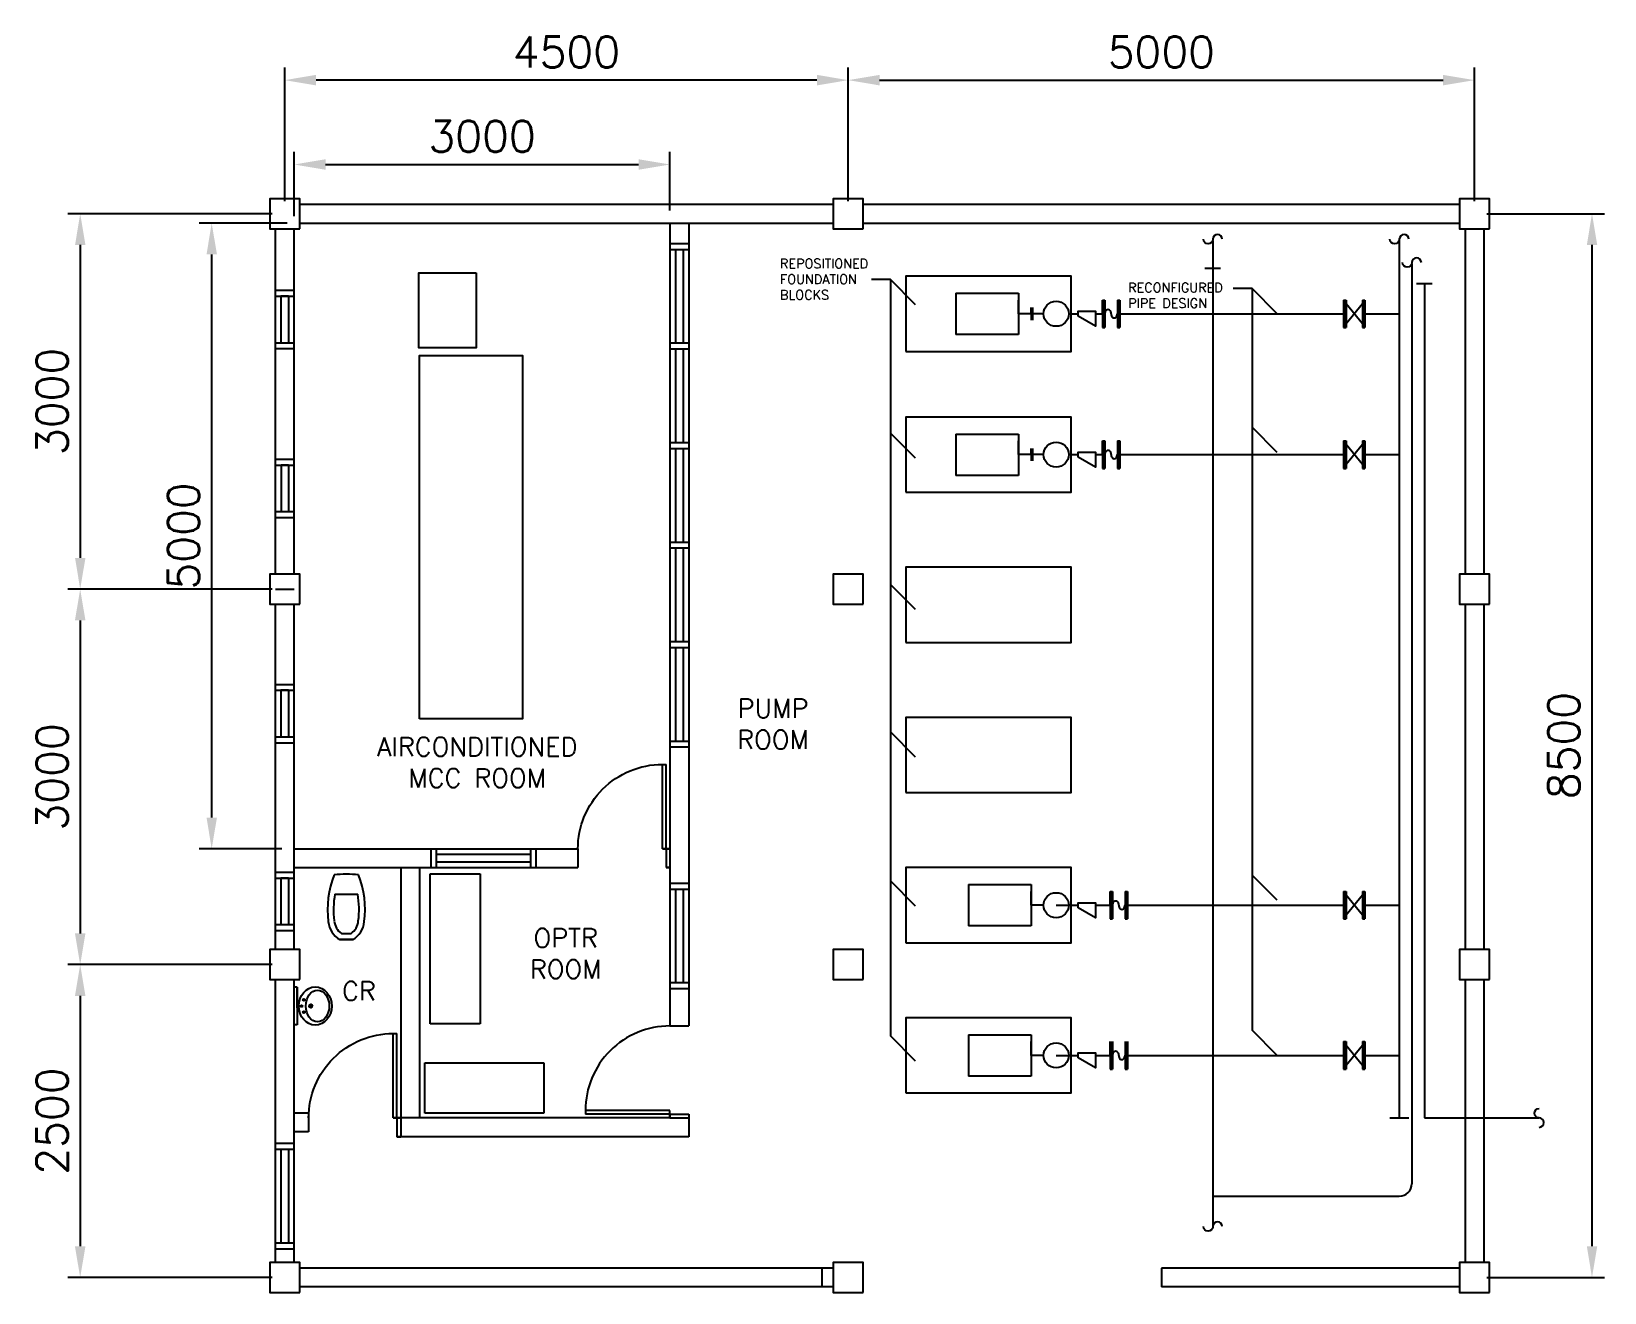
# Model space of a CAD drawing. Header units: inches. Extents: x 74344 to 86905, y -26430 to -16354.
import ezdxf

# ---------------------------------------------------------------- set-up
doc = ezdxf.new("R2010")
doc.units = ezdxf.units.IN
doc.header["$MEASUREMENT"] = 0
doc.layers.get('Defpoints').update_dxf_attribs({"color": 8})
doc.layers.add('DIMENSION', color=1, linetype='Continuous')
doc.layers.add('M-X-BKGD', color=8, linetype='Continuous')
doc.layers.add('M-HVAC-EQPM-TEXT', color=2, linetype='Continuous', lineweight=25)
doc.styles.add('SIMPLEX', font='simplex.shx')
doc.styles.add('SIMS', font='simplex.shx')
doc.styles.get("Standard").update_dxf_attribs({"font": 'arial.ttf'})
doc.dimstyles.new('dim100', dxfattribs={"dimscale": 100, "dimtxt": 2.5, "dimasz": 2.5, "dimexe": 1, "dimexo": 1, "dimgap": 1, "dimtad": 1, "dimdec": 0, "dimzin": 0, "dimdsep": 46, "dimtxsty": 'SIMPLEX', "dimcen": 1, "dimdle": 2.5, "dimclrd": 1, "dimclre": 1, "dimclrt": 3, "dimadec": 0, "dimazin": 0, "dimtfac": 1, "dimtdec": 0, "dimtix": 1, "dimtmove": 2, "dimatfit": 0, "dimfxl": 1, "dimtolj": 1, "dimtzin": 0, "dimarcsym": 0})
doc.dimstyles.get("Standard").update_dxf_attribs({"dimtxt": 0.18, "dimasz": 0.18, "dimexe": 0.18, "dimexo": 0.0625, "dimgap": 0.09, "dimtad": 0, "dimtih": 1, "dimtoh": 1, "dimdec": 4, "dimzin": 0, "dimdsep": 46, "dimtxsty": 'Standard', "dimcen": 0.09, "dimadec": 0, "dimazin": 0, "dimtfac": 1, "dimtdec": 4, "dimtofl": 0, "dimtmove": 0, "dimatfit": 3, "dimfxl": 1, "dimtolj": 1, "dimtzin": 0, "dimarcsym": 0})

# ---------------------------------------------------------------- blocks, each defined once
blk = doc.blocks.new('posts')
for points in [[(3531, 9645), (3531, 9885), (3291, 9885), (3291, 9645)], [(8031, 9645), (8031, 9885), (7791, 9885), (7791, 9645)], [(13031, 9645), (13031, 9885), (12791, 9885), (12791, 9645)], [(3531, 6645), (3531, 6885), (3291, 6885), (3291, 6645)], [(8031, 6645), (8031, 6885), (7791, 6885), (7791, 6645)], [(13031, 6645), (13031, 6885), (12791, 6885), (12791, 6645)], [(3531, 3645), (3531, 3885), (3291, 3885), (3291, 3645)], [(8031, 3645), (8031, 3885), (7791, 3885), (7791, 3645)], [(13031, 3645), (13031, 3885), (12791, 3885), (12791, 3645)], [(3531, 1145), (3531, 1385), (3291, 1385), (3291, 1145)], [(8031, 1145), (8031, 1385), (7791, 1385), (7791, 1145)], [(13031, 1145), (13031, 1385), (12791, 1385), (12791, 1145)]]:
    blk.add_lwpolyline(points, close=True)
blk = doc.blocks.new('*D45')
at = {"layer": 'Defpoints', "color": 0, "transparency": 16777216}
for p in [(85866, -17810), (85866, -26310), (86805, -26310)]:
    blk.add_point(p, dxfattribs=at)
at = {"layer": 'DIMENSION', "color": 1, "lineweight": -2, "transparency": 16777216}
for p, q in [((85966, -17810), (86905, -17810)), ((86805, -18060), (86805, -26060)), ((85966, -26310), (86905, -26310))]:
    blk.add_line(p, q, dxfattribs=at)
at = {"layer": 'DIMENSION', "color": 1, "transparency": 16777216}
for points in [[(86764, -18060), (86847, -18060), (86805, -17810)], [(86764, -26060), (86847, -26060), (86805, -26310)]]:
    blk.add_solid(points, dxfattribs=at)
at = {"layer": 'DIMENSION', "color": 3, "transparency": 16777216, "insert": (86580, -22060), "char_height": 250, "attachment_point": 5, "rotation": 90, "style": 'SIMPLEX'}
blk.add_mtext('\\A1;8500', dxfattribs=at)
blk = doc.blocks.new('*D46')
at = {"layer": 'Defpoints', "color": 0, "transparency": 16777216}
for p in [(85866, -16743), (80866, -17810), (85866, -17810)]:
    blk.add_point(p, dxfattribs=at)
at = {"layer": 'DIMENSION', "color": 1, "lineweight": -2, "transparency": 16777216}
for p, q in [((80866, -17710), (80866, -16643)), ((85866, -17710), (85866, -16643)), ((81116, -16743), (85616, -16743))]:
    blk.add_line(p, q, dxfattribs=at)
at = {"layer": 'DIMENSION', "color": 1, "transparency": 16777216}
for points in [[(81116, -16701), (81116, -16785), (80866, -16743)], [(85616, -16701), (85616, -16785), (85866, -16743)]]:
    blk.add_solid(points, dxfattribs=at)
at = {"layer": 'DIMENSION', "color": 3, "transparency": 16777216, "insert": (83366, -16518), "char_height": 250, "attachment_point": 5, "style": 'SIMPLEX'}
blk.add_mtext('\\A1;5000', dxfattribs=at)
blk = doc.blocks.new('*D47')
at = {"layer": 'Defpoints', "color": 0, "transparency": 16777216}
for p in [(76366, -16743), (76366, -17810), (80866, -17810)]:
    blk.add_point(p, dxfattribs=at)
at = {"layer": 'DIMENSION', "color": 1, "lineweight": -2, "transparency": 16777216}
for p, q in [((76366, -17710), (76366, -16643)), ((80866, -17710), (80866, -16643)), ((80616, -16743), (76616, -16743))]:
    blk.add_line(p, q, dxfattribs=at)
at = {"layer": 'DIMENSION', "color": 1, "transparency": 16777216}
for points in [[(76616, -16701), (76616, -16785), (76366, -16743)], [(80616, -16701), (80616, -16785), (80866, -16743)]]:
    blk.add_solid(points, dxfattribs=at)
at = {"layer": 'DIMENSION', "color": 3, "transparency": 16777216, "insert": (78616, -16518), "char_height": 250, "attachment_point": 5, "style": 'SIMPLEX'}
blk.add_mtext('\\A1;4500', dxfattribs=at)
blk = doc.blocks.new('*D48')
at = {"layer": 'Defpoints', "color": 0, "transparency": 16777216}
for p in [(76366, -17810), (74733, -20810), (76366, -20810)]:
    blk.add_point(p, dxfattribs=at)
at = {"layer": 'DIMENSION', "color": 1, "lineweight": -2, "transparency": 16777216}
for p, q in [((76266, -17810), (74633, -17810)), ((74733, -18060), (74733, -20560)), ((76266, -20810), (74633, -20810))]:
    blk.add_line(p, q, dxfattribs=at)
at = {"layer": 'DIMENSION', "color": 1, "transparency": 16777216}
for points in [[(74692, -18060), (74775, -18060), (74733, -17810)], [(74692, -20560), (74775, -20560), (74733, -20810)]]:
    blk.add_solid(points, dxfattribs=at)
at = {"layer": 'DIMENSION', "color": 3, "transparency": 16777216, "insert": (74508, -19310), "char_height": 250, "attachment_point": 5, "rotation": 90, "style": 'SIMPLEX'}
blk.add_mtext('\\A1;3000', dxfattribs=at)
blk = doc.blocks.new('*D49')
at = {"layer": 'Defpoints', "color": 0, "transparency": 16777216}
for p in [(76366, -20810), (74733, -23810), (76366, -23810)]:
    blk.add_point(p, dxfattribs=at)
at = {"layer": 'DIMENSION', "color": 1, "lineweight": -2, "transparency": 16777216}
for p, q in [((76266, -20810), (74633, -20810)), ((74733, -21060), (74733, -23560)), ((76266, -23810), (74633, -23810))]:
    blk.add_line(p, q, dxfattribs=at)
at = {"layer": 'DIMENSION', "color": 1, "transparency": 16777216}
for points in [[(74691, -21060), (74775, -21060), (74733, -20810)], [(74691, -23560), (74775, -23560), (74733, -23810)]]:
    blk.add_solid(points, dxfattribs=at)
at = {"layer": 'DIMENSION', "color": 3, "transparency": 16777216, "insert": (74508, -22310), "char_height": 250, "attachment_point": 5, "rotation": 90, "style": 'SIMPLEX'}
blk.add_mtext('\\A1;3000', dxfattribs=at)
blk = doc.blocks.new('*D50')
at = {"layer": 'Defpoints', "color": 0, "transparency": 16777216}
for p in [(76366, -23810), (74733, -26310), (76366, -26310)]:
    blk.add_point(p, dxfattribs=at)
at = {"layer": 'DIMENSION', "color": 1, "lineweight": -2, "transparency": 16777216}
for p, q in [((76266, -23810), (74633, -23810)), ((74733, -24060), (74733, -26060)), ((76266, -26310), (74633, -26310))]:
    blk.add_line(p, q, dxfattribs=at)
at = {"layer": 'DIMENSION', "color": 1, "transparency": 16777216}
for points in [[(74691, -24060), (74775, -24060), (74733, -23810)], [(74691, -26060), (74775, -26060), (74733, -26310)]]:
    blk.add_solid(points, dxfattribs=at)
at = {"layer": 'DIMENSION', "color": 3, "transparency": 16777216, "insert": (74508, -25060), "char_height": 250, "attachment_point": 5, "rotation": 90, "style": 'SIMPLEX'}
blk.add_mtext('\\A1;2500', dxfattribs=at)
blk = doc.blocks.new('*D51')
at = {"layer": 'Defpoints', "color": 0, "transparency": 16777216}
for p in [(79442, -17417), (76442, -17930), (79442, -17885)]:
    blk.add_point(p, dxfattribs=at)
at = {"layer": 'DIMENSION', "color": 1, "lineweight": -2, "transparency": 16777216}
for p, q in [((76442, -17830), (76442, -17317)), ((79442, -17785), (79442, -17317)), ((76692, -17417), (79192, -17417))]:
    blk.add_line(p, q, dxfattribs=at)
at = {"layer": 'DIMENSION', "color": 1, "transparency": 16777216}
for points in [[(76692, -17375), (76692, -17459), (76442, -17417)], [(79192, -17375), (79192, -17459), (79442, -17417)]]:
    blk.add_solid(points, dxfattribs=at)
at = {"layer": 'DIMENSION', "color": 3, "transparency": 16777216, "insert": (77942, -17192), "char_height": 250, "attachment_point": 5, "style": 'SIMPLEX'}
blk.add_mtext('\\A1;3000', dxfattribs=at)
blk = doc.blocks.new('LAV')
for p, q in [((-193, 0), (-247, 0)), ((-220, 27), (-220, -27)), ((-92, 100), (-122, 100)), ((-108, 115), (-108, 85)), ((-58, 0), (-88, 0)), ((-73, 15), (-73, -15)), ((0, 27), (0, -27)), ((-92, -100), (-122, -100)), ((-108, -85), (-108, -115))]:
    blk.add_line(p, q)
for centre, radius in [((-220, 0), 27), ((-220, 0), 25), ((-108, 100), 15), ((-108, 100), 13), ((-73, 0), 15), ((-73, 0), 13), ((-108, -100), 15), ((-108, -100), 13)]:
    blk.add_circle(centre, radius)
for centre, major_axis, ratio in [((-292, 0), (0, -305), 0.860656), ((-328, 0), (0, -251), 0.744872)]:
    blk.add_ellipse(centre, major_axis=major_axis, ratio=ratio)
blk = doc.blocks.new('door')
for p, q in [((1053, 7319), (1053, 7349)), ((1203, 7349), (1053, 7349)), ((1203, 7319), (1053, 7319)), ((1203, 7319), (1203, 7349)), ((1203, 7349), (1203, 7319)), ((1203, 7319), (1203, 7289)), ((1203, 7319), (1878, 7319)), ((1203, 7289), (1878, 7289)), ((1878, 7289), (1878, 7319))]:
    blk.add_line(p, q)
blk.add_arc((1203, 7289), 675, 270, 0)
blk = doc.blocks.new('*D52')
at = {"layer": 'Defpoints', "color": 0, "transparency": 16777216}
for p in [(75783, -17885), (76486, -17885), (76442, -22885)]:
    blk.add_point(p, dxfattribs=at)
at = {"layer": 'DIMENSION', "color": 1, "lineweight": -2, "transparency": 16777216}
for p, q in [((76386, -17885), (75683, -17885)), ((75783, -22635), (75783, -18135)), ((76342, -22885), (75683, -22885))]:
    blk.add_line(p, q, dxfattribs=at)
at = {"layer": 'DIMENSION', "color": 1, "transparency": 16777216}
for points in [[(75742, -18135), (75825, -18135), (75783, -17885)], [(75742, -22635), (75825, -22635), (75783, -22885)]]:
    blk.add_solid(points, dxfattribs=at)
at = {"layer": 'DIMENSION', "color": 3, "transparency": 16777216, "insert": (75558, -20385), "char_height": 250, "attachment_point": 5, "rotation": 90, "style": 'SIMPLEX'}
blk.add_mtext('\\A1;5000', dxfattribs=at)

msp = doc.modelspace()

# ---------------------------------------------------------------- linework, layer by layer
at = {"color": 1}
for p, q in [((81203.8, -18335.8), (81203.8, -24380)), ((84091.4, -18408.7), (84091.4, -24333.7)), ((81403.7, -19763.7), (81203.8, -19562.5)), ((84291.3, -19717.4), (84091.4, -19516.2)), ((81403.7, -20972.7), (81203.8, -20771.5)), ((81403.7, -22151.3), (81203.8, -21950.1)), ((84291.3, -23295.2), (84091.4, -23094)), ((81403.7, -23341.5), (81203.8, -23140.3)), ((84291.3, -24535), (84091.4, -24333.7)), ((81403.7, -24581.2), (81203.8, -24380))]:
    msp.add_line(p, q, dxfattribs=at)
msp.add_arc((85266.3, -25560), 100, 270, 0)
at = {"layer": 'M-X-BKGD'}
for p, q in [((76486.3, -17735), (80746.3, -17735)), ((80986.3, -17735), (85746.3, -17735)), ((76292.3, -20690), (76292.3, -17930)), ((76442.3, -20690), (76442.3, -17930)), ((76486.3, -17885), (80746.3, -17885)), ((79442.3, -17885), (79442.3, -24300)), ((79442.3, -17885), (79592.3, -17885)), ((79592.3, -17885), (79592.3, -24300)), ((80986.3, -17885), (85746.3, -17885)), ((85791.3, -17930), (85791.3, -20690)), ((85941.3, -17930), (85941.3, -20690)), ((79592.3, -18050), (79442.3, -18050)), ((83776.3, -18023.7), (83776.3, -18610)), ((85266.3, -18019), (85266.3, -25035)), ((79442.3, -18095), (79592.3, -18095)), ((79487.3, -18095), (79487.3, -18845)), ((79547.3, -18095), (79547.3, -18845)), ((85366.3, -18210.4), (85366.3, -25560)), ((83837.7, -18247.5), (83714.8, -18247.5)), ((76441.3, -18423.2), (76291.3, -18423.2)), ((81726.3, -18445.6), (81726.3, -18775.6)), ((81726.3, -18445.6), (82226.3, -18445.6)), ((82226.3, -18445.6), (82226.3, -18775.6)), ((85527.7, -18370.8), (85404.8, -18370.8)), ((85466.3, -18370.8), (85466.3, -25035)), ((76291.3, -18468.2), (76441.3, -18468.2)), ((76336.3, -18468.2), (76336.3, -18843.2)), ((76396.3, -18468.2), (76336.3, -18468.2)), ((76396.3, -18468.2), (76396.3, -18843.2)), ((82226.3, -18610), (82226.3, -18500)), ((82326.3, -18610), (82326.3, -18560)), ((82326.3, -18560), (82326.3, -18660)), ((82336.3, -18560), (82336.3, -18660)), ((82895.2, -18610), (82895.2, -18500)), ((82895.2, -18500), (82895.2, -18720)), ((82895.2, -18500), (82915.2, -18500)), ((82905.2, -18500), (82905.2, -18720)), ((82915.2, -18500), (82915.2, -18720)), ((83015.2, -18500), (83015.2, -18720)), ((83015.2, -18500), (83035.2, -18500)), ((83025.2, -18500), (83025.2, -18720)), ((83035.2, -18500), (83035.2, -18720)), ((84821.3, -18500), (84821.3, -18720)), ((84821.3, -18500), (84841.3, -18500)), ((84831.3, -18500), (84831.3, -18720)), ((84841.3, -18500), (84841.3, -18720)), ((84971.3, -18690), (84841.3, -18530)), ((84971.3, -18530), (84841.3, -18690)), ((84971.3, -18500), (84971.3, -18720)), ((84971.3, -18500), (84991.3, -18500)), ((84981.3, -18500), (84981.3, -18720)), ((84991.3, -18500), (84991.3, -18720)), ((82326.3, -18610), (82226.3, -18610)), ((82426.3, -18610), (82336.3, -18610)), ((82626.3, -18610), (82701.3, -18610)), ((82841.3, -18610), (82895.2, -18610)), ((83035.2, -18610), (84821.3, -18610)), ((83776.3, -18610), (83776.3, -19735)), ((84991.3, -18610), (85266.3, -18610)), ((82226.3, -18775.6), (81726.3, -18775.6)), ((82895.2, -18720), (82915.2, -18720)), ((83015.2, -18720), (83035.2, -18720)), ((84821.3, -18720), (84841.3, -18720)), ((84971.3, -18720), (84991.3, -18720)), ((76441.3, -18843.2), (76291.3, -18843.2)), ((76291.3, -18888.2), (76441.3, -18888.2)), ((79592.3, -18845), (79442.3, -18845)), ((79442.3, -18890), (79592.3, -18890)), ((79487.3, -18890), (79487.3, -19640)), ((79547.3, -18890), (79547.3, -19640)), ((81726.3, -19570.6), (81726.3, -19900.6)), ((81726.3, -19570.6), (82226.3, -19570.6)), ((82226.3, -19570.6), (82226.3, -19900.6)), ((79592.3, -19640), (79442.3, -19640)), ((79442.3, -19685), (79592.3, -19685)), ((79487.3, -19685), (79487.3, -20435)), ((79547.3, -19685), (79547.3, -20435)), ((82226.3, -19735), (82226.3, -19625)), ((82326.3, -19735), (82326.3, -19685)), ((82326.3, -19685), (82326.3, -19785)), ((82336.3, -19685), (82336.3, -19785)), ((82895.2, -19735), (82895.2, -19625)), ((82895.2, -19625), (82895.2, -19845)), ((82895.2, -19625), (82915.2, -19625)), ((82905.2, -19625), (82905.2, -19845)), ((82915.2, -19625), (82915.2, -19845)), ((83015.2, -19625), (83015.2, -19845)), ((83015.2, -19625), (83035.2, -19625)), ((83025.2, -19625), (83025.2, -19845)), ((83035.2, -19625), (83035.2, -19845)), ((84821.3, -19625), (84821.3, -19845)), ((84821.3, -19625), (84841.3, -19625)), ((84831.3, -19625), (84831.3, -19845)), ((84841.3, -19625), (84841.3, -19845)), ((84971.3, -19815), (84841.3, -19655)), ((84971.3, -19655), (84841.3, -19815)), ((84971.3, -19625), (84971.3, -19845)), ((84971.3, -19625), (84991.3, -19625)), ((84981.3, -19625), (84981.3, -19845)), ((84991.3, -19625), (84991.3, -19845)), ((76442.3, -19773.2), (76292.3, -19773.2)), ((76292.3, -19818.2), (76442.3, -19818.2)), ((76337.3, -19818.2), (76337.3, -20193.2)), ((76397.3, -19818.2), (76337.3, -19818.2)), ((76397.3, -19818.2), (76397.3, -20193.2)), ((82326.3, -19735), (82226.3, -19735)), ((82426.3, -19735), (82336.3, -19735)), ((82626.3, -19735), (82701.3, -19735)), ((82841.3, -19735), (82895.2, -19735)), ((82895.2, -19845), (82915.2, -19845)), ((83015.2, -19845), (83035.2, -19845)), ((83035.2, -19735), (84821.3, -19735)), ((83776.3, -19735), (83776.3, -20935)), ((84821.3, -19845), (84841.3, -19845)), ((84971.3, -19845), (84991.3, -19845)), ((84991.3, -19735), (85266.3, -19735)), ((82226.3, -19900.6), (81726.3, -19900.6)), ((76442.3, -20193.2), (76292.3, -20193.2)), ((76292.3, -20238.2), (76442.3, -20238.2)), ((79442.3, -20435), (79592.3, -20435)), ((79442.3, -20480), (79592.3, -20480)), ((79487.3, -20480), (79487.3, -21230)), ((79547.3, -20480), (79547.3, -21230)), ((76291.3, -20810), (76441.3, -20810)), ((76291.3, -23690), (76291.3, -20930)), ((76441.3, -23690), (76441.3, -20930)), ((83776.3, -20935), (83776.3, -22135)), ((85791.3, -20930), (85791.3, -23690)), ((85941.3, -20930), (85941.3, -23690)), ((79592.3, -21230), (79442.3, -21230)), ((79442.3, -21275), (79592.3, -21275)), ((79487.3, -21275), (79487.3, -22025)), ((79547.3, -21275), (79547.3, -22025)), ((76441.3, -21573.2), (76291.3, -21573.2)), ((76291.3, -21618.2), (76441.3, -21618.2)), ((76336.3, -21618.2), (76336.3, -21993.2)), ((76396.3, -21618.2), (76336.3, -21618.2)), ((76396.3, -21618.2), (76396.3, -21993.2)), ((76441.3, -21993.2), (76291.3, -21993.2)), ((76291.3, -22038.2), (76441.3, -22038.2)), ((79442.3, -22025), (79592.3, -22025)), ((79442.3, -22070), (79592.3, -22070)), ((83776.3, -22135), (83776.3, -23335)), ((76442.3, -22885), (78707.3, -22885)), ((77533.8, -22885), (77533.8, -23035)), ((77578.8, -23035), (77578.8, -22885)), ((78328.8, -22930), (77578.8, -22930)), ((78328.8, -22885), (78328.8, -23035)), ((78373.8, -23035), (78373.8, -22885)), ((78707.3, -22885), (78707.3, -23035)), ((79382.3, -22885), (79442.3, -22885)), ((79442.3, -22885), (79412.3, -22885)), ((76441.3, -23073.2), (76291.3, -23073.2)), ((76442.3, -23035), (78707.3, -23035)), ((76442.3, -23035), (77442.3, -23035)), ((77292.3, -23035), (77292.3, -25035)), ((77442.3, -23035), (77442.3, -25035)), ((77442.3, -23035), (78442.3, -23035)), ((77526.9, -23083.7), (77926.9, -23083.7)), ((77526.9, -24283.7), (77526.9, -23083.7)), ((78328.8, -22990), (77578.8, -22990)), ((77926.9, -23083.7), (77926.9, -24283.7)), ((79412.3, -23035), (79442.3, -23035)), ((79442.3, -23035), (79412.3, -23035)), ((79442.3, -22996.5), (79442.3, -23996.5)), ((79442.3, -22996.5), (79442.3, -23996.5)), ((76291.3, -23118.2), (76441.3, -23118.2)), ((76336.3, -23118.2), (76336.3, -23493.2)), ((76396.3, -23118.2), (76336.3, -23118.2)), ((76396.3, -23118.2), (76396.3, -23493.2)), ((79592.3, -23161.5), (79442.3, -23161.5)), ((79442.3, -23206.5), (79592.3, -23206.5)), ((79487.3, -23206.5), (79487.3, -23956.5)), ((79547.3, -23206.5), (79547.3, -23956.5)), ((81826.3, -23170.6), (81826.3, -23500.6)), ((81826.3, -23170.6), (82326.3, -23170.6)), ((82326.3, -23170.6), (82326.3, -23500.6)), ((82326.3, -23335), (82326.3, -23225)), ((82956.3, -23335), (82956.3, -23225)), ((82956.3, -23225), (82956.3, -23445)), ((82956.3, -23225), (82976.3, -23225)), ((82966.3, -23225), (82966.3, -23445)), ((82976.3, -23225), (82976.3, -23445)), ((83076.3, -23225), (83076.3, -23445)), ((83076.3, -23225), (83096.3, -23225)), ((83086.3, -23225), (83086.3, -23445)), ((83096.3, -23225), (83096.3, -23445)), ((84821.3, -23225), (84821.3, -23445)), ((84821.3, -23225), (84841.3, -23225)), ((84831.3, -23225), (84831.3, -23445)), ((84841.3, -23225), (84841.3, -23445)), ((84971.3, -23225), (84971.3, -23445)), ((84971.3, -23225), (84991.3, -23225)), ((84981.3, -23225), (84981.3, -23445)), ((84991.3, -23225), (84991.3, -23445)), ((76766.8, -23246), (76948.9, -23246)), ((82426.3, -23335), (82326.3, -23335)), ((82526.3, -23335), (82701.3, -23335)), ((82626.3, -23335), (82701.3, -23335)), ((82841.3, -23335), (82956.3, -23335)), ((82841.3, -23335), (82956.3, -23335)), ((83076.3, -23335), (83076.3, -23335)), ((83096.3, -23335), (84016.3, -23335)), ((83096.3, -23335), (83321.3, -23335)), ((83491.3, -23335), (84821.3, -23335)), ((83776.3, -23335), (83776.3, -24535)), ((84971.3, -23415), (84841.3, -23255)), ((84971.3, -23255), (84841.3, -23415)), ((84991.3, -23335), (85266.3, -23335)), ((82956.3, -23445), (82976.3, -23445)), ((83076.3, -23445), (83096.3, -23445)), ((84821.3, -23445), (84841.3, -23445)), ((84971.3, -23445), (84991.3, -23445)), ((76441.3, -23493.2), (76291.3, -23493.2)), ((76291.3, -23538.2), (76441.3, -23538.2)), ((76805.7, -23609.9), (76910, -23609.9)), ((76910, -23609.9), (76805.7, -23609.9)), ((76818.8, -23561.2), (76896.8, -23561.2)), ((82326.3, -23500.6), (81826.3, -23500.6)), ((76291.3, -26190), (76291.3, -23930)), ((76441.3, -26190), (76441.3, -23930)), ((76464.3, -23990.5), (76441.3, -23990.5)), ((76464.3, -24140.5), (76464.3, -23990.5)), ((76464.3, -23990.5), (76464.3, -24290.5)), ((79592.3, -23956.5), (79442.3, -23956.5)), ((85791.3, -23930), (85791.3, -26190)), ((85941.3, -23930), (85941.3, -26190)), ((79442.3, -23996.5), (79442.3, -24300)), ((79442.3, -24001.5), (79592.3, -24001.5)), ((76464.3, -24290.5), (76441.3, -24290.5)), ((77926.9, -24283.7), (77526.9, -24283.7)), ((79442.3, -24300), (79592.3, -24300)), ((81826.3, -24370.6), (81826.3, -24700.6)), ((81826.3, -24370.6), (82326.3, -24370.6)), ((82326.3, -24370.6), (82326.3, -24700.6)), ((82326.3, -24535), (82326.3, -24425)), ((82956.3, -24535), (82956.3, -24425)), ((82956.3, -24425), (82956.3, -24645)), ((82966.3, -24425), (82966.3, -24645)), ((82976.3, -24425), (82976.3, -24645)), ((83076.3, -24425), (83076.3, -24645)), ((83086.3, -24425), (83086.3, -24645)), ((83096.3, -24425), (83096.3, -24645)), ((84821.3, -24425), (84821.3, -24645)), ((84821.3, -24425), (84841.3, -24425)), ((84831.3, -24425), (84831.3, -24645)), ((84841.3, -24425), (84841.3, -24645)), ((84971.3, -24615), (84841.3, -24455)), ((84971.3, -24455), (84841.3, -24615)), ((84971.3, -24425), (84971.3, -24645)), ((84971.3, -24425), (84991.3, -24425)), ((84981.3, -24425), (84981.3, -24645)), ((84991.3, -24425), (84991.3, -24645)), ((77484.2, -24995.4), (77484.2, -24595.4)), ((77484.2, -24595.4), (78434.2, -24595.4)), ((78434.2, -24595.4), (78434.2, -24995.4)), ((82426.3, -24535), (82326.3, -24535)), ((82526.3, -24535), (82701.3, -24535)), ((82626.3, -24535), (82701.3, -24535)), ((82841.3, -24535), (82956.3, -24535)), ((82841.3, -24535), (82956.3, -24535)), ((83076.3, -24535), (83076.3, -24535)), ((83096.3, -24535), (84016.3, -24535)), ((83096.3, -24535), (83321.3, -24535)), ((83491.3, -24535), (84821.3, -24535)), ((83776.3, -24535), (83776.3, -25660)), ((84991.3, -24535), (85266.3, -24535)), ((82326.3, -24700.6), (81826.3, -24700.6)), ((82956.3, -24645), (82976.3, -24645)), ((83076.3, -24645), (83096.3, -24645)), ((84821.3, -24645), (84841.3, -24645)), ((84971.3, -24645), (84991.3, -24645)), ((76557.3, -24996.5), (76441.3, -24996.5)), ((76557.3, -24996.5), (76557.3, -25146.5)), ((78434.2, -24995.4), (77484.2, -24995.4)), ((79442.3, -25035), (77232.3, -25035)), ((77232.3, -25035), (77292.3, -25035)), ((77292.3, -25035), (77262.3, -25035)), ((79592.3, -25035), (79592.3, -25185)), ((85191.3, -25035), (85341.3, -25035)), ((85466.3, -25035), (86382.9, -25035)), ((76441.3, -25240), (76291.3, -25240)), ((76557.3, -25146.5), (76441.3, -25146.5)), ((79592.3, -25185), (77262.3, -25185)), ((77262.3, -25185), (77292.3, -25185)), ((77292.3, -25185), (77262.3, -25185)), ((76291.3, -25285), (76441.3, -25285)), ((76336.3, -25285), (76336.3, -26035)), ((76396.3, -25285), (76396.3, -26035)), ((83776.3, -25660), (85266.3, -25660)), ((83776.3, -25660), (83776.3, -25912.7)), ((76441.3, -26035), (76291.3, -26035)), ((76291.3, -26080), (76441.3, -26080)), ((80656.3, -26235), (76486.3, -26235)), ((80746.3, -26235), (80656.3, -26235)), ((80656.3, -26235), (80656.3, -26385)), ((85746.3, -26235), (83366.3, -26235)), ((83366.3, -26235), (83366.3, -26385)), ((80656.3, -26385), (76486.3, -26385)), ((80746.3, -26385), (80656.3, -26385)), ((85746.3, -26385), (83366.3, -26385))]:
    msp.add_line(p, q, dxfattribs=at)
at = {"layer": 'M-X-BKGD', "ltscale": 0.2}
for points in [[(83852.6, -18013.8, 1), (83777.6, -18013.8, -1), (83702.6, -18013.8)], [(85341.6, -18013.8, 1), (85266.6, -18013.8, -1), (85191.6, -18013.8)], [(85442.5, -18200.9, 1), (85367.5, -18200.9, -1), (85292.5, -18200.9)], [(86382.9, -25110, 1), (86382.9, -25035, -1), (86382.9, -24960)], [(83852.6, -25902.9, 1), (83777.6, -25902.9, -1), (83702.6, -25902.9)]]:
    msp.add_lwpolyline(points, format="xyb", dxfattribs=at)
at = {"layer": 'M-X-BKGD'}
for points in [[(77894.3, -18283.5), (77894.3, -18880.5), (77436.3, -18880.5), (77436.3, -18283.5)], [(81326.3, -18910), (82646.3, -18910), (82646.3, -18310), (81326.3, -18310)], [(82701.3, -18630), (82701.3, -18590), (82841.3, -18590), (82841.3, -18710)], [(77442.3, -21846.5), (77442.3, -18942.5), (78264.3, -18942.5), (78264.3, -21846.5)], [(81326.3, -20035), (82646.3, -20035), (82646.3, -19435), (81326.3, -19435)], [(82701.3, -19755), (82701.3, -19715), (82841.3, -19715), (82841.3, -19835)], [(81326.3, -21235), (82646.3, -21235), (82646.3, -20635), (81326.3, -20635)], [(81326.3, -22435), (82646.3, -22435), (82646.3, -21835), (81326.3, -21835)], [(81326.3, -23635), (82646.3, -23635), (82646.3, -23035), (81326.3, -23035)], [(82701.3, -23355), (82701.3, -23315), (82841.3, -23315), (82841.3, -23435)], [(81326.3, -24835), (82646.3, -24835), (82646.3, -24235), (81326.3, -24235)], [(82701.3, -24555), (82701.3, -24515), (82841.3, -24515), (82841.3, -24635)]]:
    msp.add_lwpolyline(points, close=True, dxfattribs=at)
for centre in [(82526.3, -18610), (82526.3, -19735), (82526.3, -23335), (82526.3, -24535)]:
    msp.add_circle(centre, 100, dxfattribs=at)
for centre, radius, start, end in [((77458.1, -23369), 750.2, 158.47555, 187.45886), ((76857.8, -23774.1), 687.4, 81.83432, 98.16568), ((76257.6, -23369), 750.2, 352.54114, 21.52445), ((77458.1, -23369), 702.1, 169.91177, 187.45886), ((76257.6, -23369), 702.1, 352.54114, 10.08823), ((76900.4, -23448.7), 187, 185.40742, 239.56805), ((76900.4, -23448.7), 138.9, 185.40742, 234.05662), ((76815.3, -23448.7), 138.9, 305.94338, 354.59258), ((76815.3, -23448.7), 187, 300.43195, 354.59258)]:
    msp.add_arc(centre, radius, start, end, dxfattribs=at)
for centre, start_param, end_param in [((82940.2, -18609.6), 1.5707963, 4.749297), ((82990.2, -18610.3), 4.712389, 7.8908896), ((82940.2, -19734.6), 1.5707963, 4.749297), ((82990.2, -19735.3), 4.712389, 7.8908896), ((83001.3, -23334.6), 1.5707963, 4.749297), ((83051.3, -23335.3), 4.712389, 7.8908896), ((83001.3, -24534.6), 1.5707963, 4.749297), ((83051.3, -24535.3), 4.712389, 7.8908896)]:
    msp.add_ellipse(centre, major_axis=(-0.5, -33), ratio=0.7576498, start_param=start_param, end_param=end_param, dxfattribs=at)

# ---------------------------------------------------------------- block references
msp.add_blockref('posts', (72955.3, -27575), dxfattribs=at)
at = {"layer": 'M-X-BKGD', "xscale": -1, "rotation": 270}
for p in [(72093.3, -24088), (69943.3, -26238)]:
    msp.add_blockref('door', p, dxfattribs=at)
at = {"layer": 'M-X-BKGD', "xscale": 0.5000000019247334, "yscale": 0.5000000019247334, "zscale": 0.5000000019247334, "rotation": 180}
msp.add_blockref('LAV', (76464.3, -24140.5), dxfattribs=at)
at = {"layer": 'M-X-BKGD', "rotation": 180}
msp.add_blockref('door', (80645.3, -17686), dxfattribs=at)

# ---------------------------------------------------------------- texts
at = {"layer": 'M-HVAC-EQPM-TEXT', "color": 3, "char_height": 75, "attachment_point": 1, "style": 'SIMS'}
for s, insert in [('\\A1;REPOSITIONED\\PFOUNDATION\\PBLOCKS', (80321.2, -18171.3, -422.2)), ('\\A1;RECONFIGURED\\PPIPE DESIGN', (83101, -18362.9, -422.2))]:
    msp.add_mtext(s, dxfattribs=dict(at, insert=insert))
at = {"layer": 'M-HVAC-EQPM-TEXT', "color": 3, "char_height": 150, "width": 1856.302, "attachment_point": 2, "style": 'SIMS'}
for s, insert in [('\\A1;PUMP\\PROOM', (80265.2, -21686.7, -422.2)), ('\\A1;AIRCONDITIONED MCC ROOM', (77903, -21994.2, -422.2)), ('\\A1;OPTR\\PROOM', (78610, -23521.1, -422.2)), ('\\A1;CR', (76959.1, -23945.1, -422.2))]:
    msp.add_mtext(s, dxfattribs=dict(at, insert=insert))

# ---------------------------------------------------------------- dimensions: what is measured, and where the dimension line sits
at = {"layer": 'DIMENSION'}
for base, p1, p2, picture, middle in [((76366.3, -16742.9), (80866.3, -17810), (76366.3, -17810), '*D47', (78616.3, -16517.9)), ((85866.3, -16743), (80866.3, -17810), (85866.3, -17810), '*D46', (83366.3, -16518)), ((79442.3, -17417.1), (76442.3, -17930), (79442.3, -17885), '*D51', (77942.3, -17192.1))]:
    dim = msp.add_linear_dim(base=base, p1=p1, p2=p2, dimstyle='dim100', dxfattribs=at)
    dim.commit()
    dim.dimension.update_dxf_attribs({"geometry": picture, "text_midpoint": middle})
for base, p1, p2, picture, middle in [((74733.3, -20810), (76366.3, -17810), (76366.3, -20810), '*D48', (74508.3, -19310)), ((86805.3, -26310), (85866.3, -17810), (85866.3, -26310), '*D45', (86580.3, -22060)), ((75783.3, -17885), (76442.3, -22885), (76486.3, -17885), '*D52', (75558.3, -20385)), ((74733.1, -23810), (76366.3, -20810), (76366.3, -23810), '*D49', (74508.1, -22310)), ((74732.9, -26310), (76366.3, -23810), (76366.3, -26310), '*D50', (74507.9, -25060))]:
    dim = msp.add_linear_dim(base=base, p1=p1, p2=p2, angle=90, dimstyle='dim100', dxfattribs=at)
    dim.commit()
    dim.dimension.update_dxf_attribs({"geometry": picture, "text_midpoint": middle})

# ---------------------------------------------------------------- leaders
at = {"color": 1}
for points in [[(81403.7, -18537.1), (81203.8, -18335.8), (81051.7, -18335.8)], [(84291.3, -18610), (84091.4, -18408.7), (83939.3, -18408.7)]]:
    msp.add_leader(points, dimstyle='Standard', override={"dimscale": 1, "dimasz": 0.08, "dimtad": 0, "dimfxl": 0.009}, dxfattribs=at)

doc.saveas('drawing.dxf')
